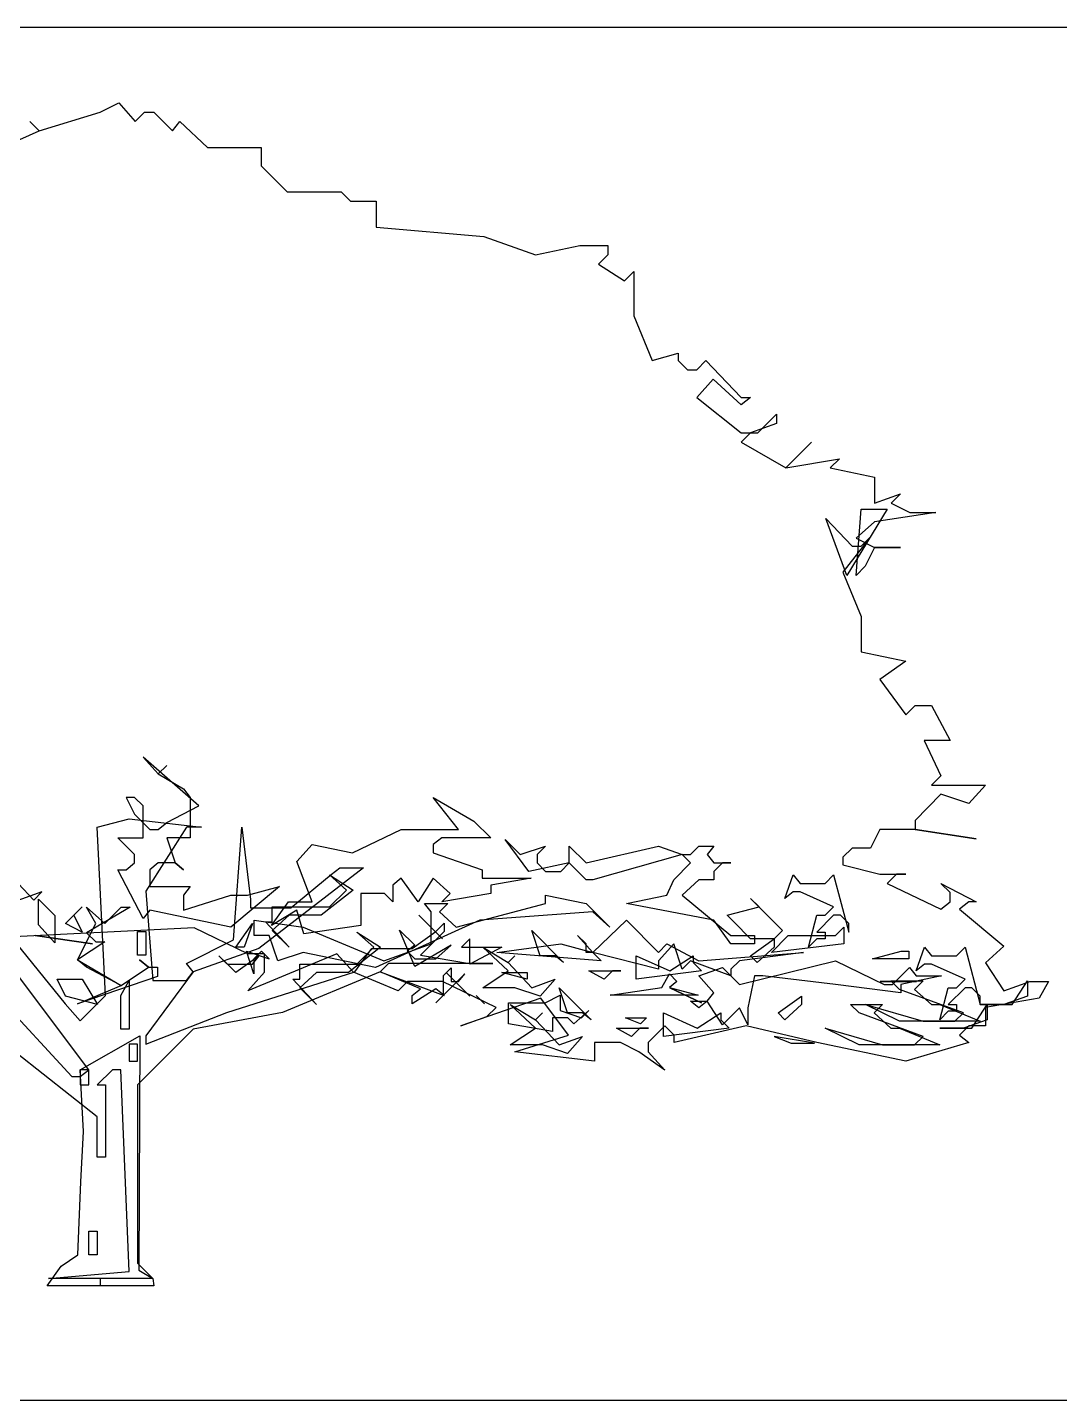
# Model space of a CAD drawing. Header units: millimetres. Extents: x 684983 to 685377, y 990360 to 990509.
# Drawn here: x 685004.362 to 685005.682, y 990369.065 to 990370.821 of the extents above; entities that cross this region are included whole.
import ezdxf

# ---------------------------------------------------------------- set-up
doc = ezdxf.new("R2010")
doc.units = ezdxf.units.MM
doc.layers.add('MANGO TREE', color=7, linetype='Continuous')
doc.layers.add('TITLE', color=6, linetype='Continuous')

# ---------------------------------------------------------------- blocks, each defined once
blk = doc.blocks.new('MT')
at = {"color": 97}
for p, q in [((-0.0004, 2.1424), (0.0334, 2.1593)), ((0.0334, 2.1593), (0.0636, 2.1255)), ((-0.112, 2.1086), (-0.0004, 2.1424)), ((0.0636, 2.1255), (0.0805, 2.1424)), ((0.0805, 2.1424), (0.0976, 2.1424)), ((0.0976, 2.1424), (0.1314, 2.1086)), ((-0.2914, 2.0274), (-0.112, 2.1086)), ((-0.1289, 2.1255), (-0.112, 2.1086)), ((-0.112, 2.1086), (-0.1289, 2.1255)), ((0.1314, 2.1086), (0.145, 2.1255)), ((0.145, 2.1255), (0.1957, 2.0779)), ((0.1957, 2.0779), (0.2937, 2.0779)), ((0.2937, 2.0779), (0.2937, 2.0443)), ((0.2937, 2.0443), (0.341, 1.997)), ((0.341, 1.997), (0.4393, 1.997)), ((0.4393, 1.997), (0.4562, 1.9799)), ((0.4562, 1.9799), (0.5033, 1.9799)), ((0.5033, 1.9799), (0.5033, 1.9327)), ((0.5033, 1.9327), (0.6996, 1.9158)), ((0.6996, 1.9158), (0.7943, 1.8821)), ((0.7943, 1.8821), (0.8752, 1.899)), ((0.8752, 1.899), (0.9261, 1.899)), ((0.9261, 1.8821), (0.9092, 1.865)), ((0.9261, 1.899), (0.9261, 1.8821)), ((0.9092, 1.865), (0.9566, 1.8345)), ((0.9566, 1.8345), (0.9735, 1.8514)), ((0.9735, 1.8514), (0.9735, 1.7705)), ((0.9735, 1.7705), (1.0073, 1.6891)), ((1.0073, 1.6891), (1.0546, 1.7027)), ((1.0546, 1.7027), (1.0546, 1.6891)), ((1.0546, 1.6891), (1.0715, 1.6722)), ((1.0884, 1.6722), (1.1053, 1.6891)), ((1.1053, 1.6891), (1.1695, 1.6215)), ((1.0715, 1.6722), (1.0884, 1.6722)), ((1.1186, 1.6553), (1.0884, 1.6215)), ((1.1695, 1.608), (1.1186, 1.6553)), ((1.0884, 1.6215), (1.1695, 1.5573)), ((1.1864, 1.6215), (1.1695, 1.608)), ((1.1695, 1.6215), (1.1864, 1.6215)), ((1.2, 1.5573), (1.2338, 1.5911)), ((1.2338, 1.5911), (1.2338, 1.5742)), ((1.1864, 1.5573), (1.1695, 1.5402)), ((1.1695, 1.5573), (1.2, 1.5573)), ((1.2338, 1.5742), (1.1864, 1.5573)), ((1.1695, 1.5402), (1.2509, 1.493)), ((1.298, 1.5402), (1.2509, 1.493)), ((1.2509, 1.493), (1.298, 1.5402)), ((1.2509, 1.493), (1.3489, 1.5099)), ((1.3489, 1.5099), (1.3318, 1.493)), ((1.3318, 1.493), (1.413, 1.4762)), ((1.413, 1.4762), (1.413, 1.4286)), ((1.413, 1.4286), (1.4603, 1.4457)), ((1.4603, 1.4457), (1.4434, 1.4286)), ((1.4359, 1.4177), (1.3625, 1.2968)), ((1.3794, 1.2968), (1.3885, 1.4177)), ((1.3885, 1.4177), (1.4359, 1.4177)), ((1.5245, 1.4117), (1.413, 1.3948)), ((1.4434, 1.4286), (1.4774, 1.4117)), ((1.4774, 1.4117), (1.5245, 1.4117)), ((1.3243, 1.4009), (1.3719, 1.3502)), ((1.3625, 1.2968), (1.3243, 1.4009)), ((1.413, 1.3948), (1.3794, 1.3646)), ((1.4054, 1.3671), (1.355, 1.3028)), ((1.3794, 1.3646), (1.413, 1.3477)), ((1.3885, 1.3502), (1.4054, 1.3671)), ((1.3719, 1.3502), (1.3885, 1.3502)), ((1.413, 1.3477), (1.3961, 1.3137)), ((1.4603, 1.3477), (1.413, 1.3477)), ((1.413, 1.3477), (1.4603, 1.3477)), ((1.3961, 1.3137), (1.3794, 1.2968)), ((1.355, 1.3028), (1.3885, 1.2217)), ((1.3885, 1.2217), (1.3885, 1.1574)), ((1.3885, 1.1574), (1.4699, 1.1405)), ((1.4699, 1.1405), (1.4223, 1.1067)), ((1.4223, 1.1067), (1.4699, 1.0425)), ((1.4699, 1.0425), (1.4868, 1.0594)), ((1.4868, 1.0594), (1.517, 1.0594)), ((1.517, 1.0594), (1.5508, 0.9952)), ((1.5037, 0.9952), (1.5339, 0.9309)), ((1.5508, 0.9952), (1.5037, 0.9952)), ((1.5339, 0.9309), (1.517, 0.914)), ((1.517, 0.914), (1.6153, 0.914)), ((1.6153, 0.914), (1.5848, 0.8802)), ((1.5339, 0.8971), (1.4868, 0.8496)), ((1.5848, 0.8802), (1.5339, 0.8971)), ((1.4223, 0.8327), (1.4054, 0.7989)), ((1.4868, 0.8327), (1.4223, 0.8327)), ((1.4868, 0.8496), (1.4868, 0.8327)), ((1.5984, 0.8158), (1.4868, 0.8327)), ((1.4868, 0.8327), (1.5984, 0.8158)), ((1.3719, 0.7989), (1.355, 0.7822)), ((1.355, 0.7822), (1.355, 0.7684)), ((1.4054, 0.7989), (1.3719, 0.7989)), ((1.355, 0.7684), (1.4223, 0.7515)), ((1.4223, 0.7515), (1.4699, 0.7515)), ((1.4528, 0.7515), (1.4359, 0.7346)), ((1.4359, 0.7346), (1.5339, 0.6873)), ((1.4699, 0.7515), (1.4528, 0.7515)), ((1.5339, 0.7346), (1.5984, 0.7008)), ((1.5508, 0.7177), (1.5339, 0.7346)), ((1.5508, 0.7008), (1.5508, 0.7177)), ((1.5339, 0.6873), (1.5508, 0.7008)), ((1.5848, 0.7008), (1.5677, 0.6873)), ((1.5677, 0.6873), (1.6491, 0.6197)), ((1.5984, 0.7008), (1.5848, 0.7008)), ((0.1712, 0.6535), (-0.1704, 0.6366)), ((0.2693, 0.6061), (0.1712, 0.6535)), ((0.2995, 0.6061), (0.2693, 0.6061)), ((0.4316, 0.6061), (0.2693, 0.5384)), ((0.2995, 0.5724), (0.2995, 0.6061)), ((0.462, 0.5724), (0.4316, 0.6061)), ((1.6491, 0.6197), (1.6153, 0.5893)), ((1.6153, 0.5893), (1.6491, 0.5384)), ((0.2693, 0.5384), (0.2995, 0.5724)), ((0.5432, 0.5384), (0.462, 0.5724)), ((0.5603, 0.5555), (0.5432, 0.5384)), ((0.6243, 0.5555), (0.5603, 0.5555)), ((0.7223, 0.5081), (0.6243, 0.5555)), ((1.6491, 0.5384), (1.6964, 0.5555)), ((1.6964, 0.5555), (1.7302, 0.5555)), ((1.7302, 0.5555), (1.7133, 0.525)), ((0.8037, 0.525), (0.6581, 0.4743)), ((0.7054, 0.4912), (0.7223, 0.5081)), ((0.8544, 0.4574), (0.8037, 0.525)), ((1.7133, 0.525), (1.6153, 0.5081)), ((1.6153, 0.5081), (1.6153, 0.4743)), ((0.6581, 0.4743), (0.7054, 0.4912)), ((0.7561, 0.4268), (0.8544, 0.4574)), ((1.0302, 0.4743), (0.9995, 0.4439)), ((1.0471, 0.4574), (1.0302, 0.4743)), ((1.1789, 0.4743), (1.0471, 0.4439)), ((1.0471, 0.4439), (1.0471, 0.4574)), ((1.3074, 0.4439), (1.1789, 0.4743)), ((1.5848, 0.4743), (1.5677, 0.4574)), ((1.5677, 0.4574), (1.5848, 0.4439)), ((1.6153, 0.4743), (1.5848, 0.4743)), ((0.9017, 0.4099), (0.7561, 0.4268)), ((0.9017, 0.4439), (0.9017, 0.4099)), ((0.9491, 0.4439), (0.9017, 0.4439)), ((0.9826, 0.4268), (0.9491, 0.4439)), ((1.0302, 0.3932), (0.9826, 0.4268)), ((0.9995, 0.4439), (0.9995, 0.4268)), ((0.9995, 0.4268), (1.0302, 0.3932)), ((1.4699, 0.4099), (1.3074, 0.4439)), ((1.5848, 0.4439), (1.4699, 0.4099))]:
    blk.add_line(p, q, dxfattribs=at)
at = {"color": 99}
for p, q in [((0.0778, 0.9651), (0.1055, 0.9345)), ((0.1794, 0.8761), (0.0778, 0.9651)), ((0.1055, 0.9345), (0.121, 0.9499)), ((0.121, 0.9499), (0.1055, 0.9345)), ((0.1055, 0.9345), (0.1516, 0.9069)), ((0.121, 0.9499), (0.121, 0.9499)), ((0.1516, 0.9069), (0.1639, 0.8915)), ((0.0471, 0.8915), (0.0624, 0.8606)), ((0.0624, 0.8915), (0.0471, 0.8915)), ((0.0778, 0.8761), (0.0624, 0.8915)), ((0.1639, 0.8915), (0.1639, 0.8177)), ((0.6076, 0.8915), (0.6814, 0.8483)), ((0.6537, 0.8331), (0.6076, 0.8915)), ((0.0624, 0.8606), (0.0901, 0.8331)), ((0.0778, 0.8177), (0.0778, 0.8761)), ((0.121, 0.8454), (0.1794, 0.8761)), ((0.0901, 0.8331), (0.1055, 0.8331)), ((0.1055, 0.8331), (0.121, 0.8454)), ((0.4601, 0.7901), (0.5492, 0.8331)), ((0.5492, 0.8331), (0.6537, 0.8331)), ((0.6814, 0.8483), (0.7123, 0.8177)), ((0.0317, 0.8177), (0.0778, 0.8177)), ((0.0624, 0.787), (0.0317, 0.8177)), ((0.121, 0.8177), (0.1364, 0.7718)), ((0.1639, 0.8177), (0.121, 0.8177)), ((0.3588, 0.7747), (0.3863, 0.8053)), ((0.3863, 0.8053), (0.4601, 0.7901)), ((0.623, 0.8177), (0.6076, 0.8053)), ((0.6076, 0.8053), (0.6076, 0.7901)), ((0.7123, 0.8177), (0.623, 0.8177)), ((0.7123, 0.8177), (0.7123, 0.8177)), ((0.7388, 0.8147), (0.7663, 0.787)), ((0.782, 0.7561), (0.7388, 0.8147)), ((0.7663, 0.787), (0.8126, 0.8024)), ((0.8126, 0.8024), (0.7974, 0.787)), ((0.8126, 0.8024), (0.8126, 0.8024)), ((0.8556, 0.8024), (0.8863, 0.7718)), ((0.8556, 0.7718), (0.8556, 0.8024)), ((0.8863, 0.7718), (1.0187, 0.8024)), ((1.0187, 0.8024), (1.0617, 0.787)), ((1.0769, 0.787), (1.0924, 0.8024)), ((1.0924, 0.8024), (1.1199, 0.8024)), ((1.1199, 0.8024), (1.1076, 0.787)), ((0.0624, 0.7718), (0.0624, 0.787)), ((0.6076, 0.7901), (0.6969, 0.7592)), ((0.7974, 0.787), (0.7974, 0.7718)), ((1.0617, 0.787), (0.8988, 0.7407)), ((1.0769, 0.7718), (1.0617, 0.787)), ((1.0617, 0.787), (1.0769, 0.787)), ((1.1076, 0.787), (1.1199, 0.7718)), ((0.0317, 0.7592), (0.0471, 0.7592)), ((0.0778, 0.6702), (0.0317, 0.7592)), ((0.0471, 0.7592), (0.0624, 0.7718)), ((0.1055, 0.7718), (0.0901, 0.7592)), ((0.0901, 0.7592), (0.0901, 0.7286)), ((0.1364, 0.7718), (0.1055, 0.7718)), ((0.1516, 0.7592), (0.1364, 0.7718)), ((0.1364, 0.7718), (0.1516, 0.7592)), ((0.3863, 0.7008), (0.3588, 0.7747)), ((0.6969, 0.7592), (0.6969, 0.7438)), ((0.8556, 0.7718), (0.782, 0.7561)), ((0.7974, 0.7718), (0.8126, 0.7561)), ((0.8126, 0.7561), (0.8404, 0.7561)), ((0.8404, 0.7561), (0.8556, 0.7718)), ((0.8863, 0.7407), (0.8556, 0.7718)), ((1.0463, 0.7407), (1.0769, 0.7718)), ((1.1355, 0.7718), (1.1199, 0.7561)), ((1.1199, 0.7718), (1.1508, 0.7718)), ((1.1199, 0.7561), (1.1199, 0.7407)), ((1.1508, 0.7718), (1.1355, 0.7718)), ((-0.1498, 0.7346), (-0.1218, 0.704)), ((0.0901, 0.7286), (0.1639, 0.7286)), ((0.1639, 0.7286), (0.1516, 0.7132)), ((0.3271, 0.7286), (0.2378, 0.6547)), ((0.2684, 0.7132), (0.3271, 0.7286)), ((0.418, 0.7501), (0.4612, 0.7223)), ((0.4489, 0.7223), (0.418, 0.7501)), ((0.5492, 0.7438), (0.5338, 0.7315)), ((0.5338, 0.7315), (0.5338, 0.7008)), ((0.5801, 0.7008), (0.5492, 0.7438)), ((0.6076, 0.7438), (0.5801, 0.7008)), ((0.6383, 0.7163), (0.6076, 0.7438)), ((0.6969, 0.7438), (0.7862, 0.7438)), ((0.7862, 0.7438), (0.7123, 0.7315)), ((0.7123, 0.7315), (0.7123, 0.7163)), ((0.8988, 0.7407), (0.8863, 0.7407)), ((1.034, 0.7132), (1.0463, 0.7407)), ((1.0924, 0.7407), (1.0617, 0.7132)), ((1.1199, 0.7407), (1.0924, 0.7407)), ((1.2492, 0.7071), (1.2646, 0.7501)), ((1.2646, 0.7501), (1.277, 0.7346)), ((1.277, 0.7346), (1.3228, 0.7346)), ((1.3228, 0.7346), (1.3383, 0.7501)), ((1.3228, 0.7346), (1.3228, 0.7346)), ((1.3383, 0.7501), (1.366, 0.6454)), ((-0.1066, 0.7192), (-0.3125, 0.6454)), ((-0.1218, 0.704), (-0.1066, 0.7192)), ((-0.1218, 0.704), (-0.1218, 0.704)), ((0.1516, 0.6856), (0.2378, 0.7132)), ((0.1516, 0.7132), (0.1516, 0.6856)), ((0.2378, 0.7132), (0.2684, 0.7132)), ((0.4612, 0.7223), (0.4028, 0.6764)), ((0.418, 0.6917), (0.4489, 0.7223)), ((0.4756, 0.7163), (0.4756, 0.6577)), ((0.5185, 0.7163), (0.4756, 0.7163)), ((0.5338, 0.7008), (0.5185, 0.7163)), ((0.623, 0.7008), (0.6383, 0.7163)), ((0.7123, 0.7163), (0.623, 0.7008)), ((0.8126, 0.7132), (0.8863, 0.6977)), ((0.8126, 0.6977), (0.8126, 0.7132)), ((0.9601, 0.6977), (1.034, 0.7132)), ((1.0617, 0.7132), (1.1508, 0.6393)), ((1.1866, 0.7071), (1.2452, 0.6485)), ((1.2021, 0.6917), (1.1866, 0.7071)), ((1.2646, 0.7192), (1.2492, 0.7071)), ((1.277, 0.7192), (1.2646, 0.7192)), ((1.3383, 0.6917), (1.277, 0.7192)), ((0.0901, 0.6856), (0.0778, 0.6702)), ((0.2378, 0.6547), (0.0901, 0.6856)), ((0.3125, 0.6577), (0.3433, 0.7008)), ((0.3588, 0.6856), (0.3125, 0.6577)), ((0.3135, 0.6917), (0.418, 0.6917)), ((0.3135, 0.6641), (0.3135, 0.6917)), ((0.3433, 0.7008), (0.3863, 0.7008)), ((0.3711, 0.6424), (0.3588, 0.6856)), ((0.5913, 0.6977), (0.6343, 0.6977)), ((0.6036, 0.6825), (0.5913, 0.6977)), ((0.6036, 0.6239), (0.6036, 0.6825)), ((0.6343, 0.6977), (0.6189, 0.6825)), ((0.6189, 0.6825), (0.6495, 0.6547)), ((0.6495, 0.6547), (0.8126, 0.6977)), ((0.8988, 0.6825), (0.6927, 0.6671)), ((0.8863, 0.6977), (0.9295, 0.6547)), ((0.9295, 0.6547), (0.8988, 0.6825)), ((1.1199, 0.6671), (0.9601, 0.6977)), ((1.1437, 0.6764), (1.2021, 0.6917)), ((1.3228, 0.6764), (1.3383, 0.6917)), ((0.2808, 0.6671), (0.37, 0.6547)), ((0.2808, 0.6393), (0.2808, 0.6671)), ((0.3012, 0.6641), (0.3135, 0.6641)), ((0.3444, 0.6178), (0.3012, 0.6641)), ((0.3444, 0.6764), (0.3135, 0.6485)), ((0.4028, 0.6764), (0.3444, 0.6764)), ((0.37, 0.6547), (0.5175, 0.5932)), ((0.4756, 0.6577), (0.3711, 0.6424)), ((0.4028, 0.6764), (0.4028, 0.6764)), ((0.6927, 0.6671), (0.5021, 0.5809)), ((0.5811, 0.6764), (0.5811, 0.6764)), ((0.6241, 0.6333), (0.5811, 0.6764)), ((0.5811, 0.6764), (0.6241, 0.6333)), ((0.8988, 0.6086), (0.9601, 0.6671)), ((0.9295, 0.6547), (0.9295, 0.6547)), ((0.9601, 0.6671), (1.0187, 0.6086)), ((1.1508, 0.6239), (1.1199, 0.6671)), ((1.156, 0.6641), (1.1437, 0.6764)), ((1.1866, 0.6333), (1.156, 0.6641)), ((1.2922, 0.6178), (1.3076, 0.6764)), ((1.3076, 0.6764), (1.3228, 0.6764)), ((1.3383, 0.6764), (1.3076, 0.6454)), ((1.3508, 0.6764), (1.3383, 0.6764)), ((1.3414, 0.6393), (1.3568, 0.6547)), ((1.366, 0.661), (1.3508, 0.6764)), ((1.3568, 0.6547), (1.3568, 0.6239)), ((1.366, 0.6454), (1.366, 0.661)), ((-0.1189, 0.6393), (-0.1189, 0.6393)), ((-0.0142, 0.6239), (-0.1189, 0.6393)), ((-0.1189, 0.6393), (-0.0142, 0.6239)), ((0.3083, 0.6393), (0.2808, 0.6393)), ((0.3239, 0.5932), (0.3083, 0.6393)), ((0.3135, 0.6485), (0.3444, 0.6178)), ((0.7872, 0.6485), (0.8454, 0.5903)), ((0.8024, 0.6024), (0.7872, 0.6485)), ((0.871, 0.6393), (0.8988, 0.6086)), ((0.8863, 0.6239), (0.871, 0.6393)), ((1.1508, 0.6393), (1.1937, 0.6393)), ((1.1866, 0.6024), (1.2296, 0.6333)), ((1.2296, 0.6333), (1.1866, 0.6333)), ((1.1937, 0.6393), (1.1937, 0.6239)), ((1.2246, 0.6086), (1.2555, 0.6393)), ((1.2452, 0.6485), (1.2296, 0.6333)), ((1.2296, 0.6333), (1.2296, 0.6178)), ((1.2296, 0.6333), (1.2296, 0.6333)), ((1.2555, 0.6393), (1.3414, 0.6393)), ((1.3076, 0.6333), (1.2922, 0.6178)), ((1.3076, 0.6454), (1.3228, 0.6454)), ((1.3228, 0.6333), (1.3076, 0.6333)), ((1.3228, 0.6454), (1.3228, 0.6333)), ((0.37, 0.6086), (0.3239, 0.5932)), ((0.5021, 0.5809), (0.37, 0.6086)), ((0.5175, 0.5932), (0.6036, 0.6239)), ((0.6979, 0.6178), (0.744, 0.5903)), ((0.744, 0.5749), (0.6979, 0.6178)), ((0.7236, 0.6086), (0.8404, 0.6239)), ((0.9142, 0.5932), (0.7236, 0.6086)), ((0.744, 0.5903), (0.7561, 0.6024)), ((0.7561, 0.6024), (0.744, 0.5903)), ((0.7561, 0.6024), (0.7561, 0.6024)), ((0.8302, 0.6024), (0.8024, 0.6024)), ((0.8302, 0.6024), (0.8302, 0.6024)), ((0.8454, 0.5903), (0.8302, 0.6024)), ((0.8404, 0.6239), (0.8988, 0.6086)), ((0.8863, 0.6086), (0.8863, 0.6239)), ((0.8988, 0.6086), (0.8863, 0.6086)), ((0.8988, 0.6086), (0.9142, 0.5932)), ((1.0187, 0.578), (0.8988, 0.6086)), ((0.9776, 0.6024), (1.0392, 0.5749)), ((0.9776, 0.5594), (0.9776, 0.6024)), ((1.0187, 0.6086), (1.034, 0.6239)), ((1.0463, 0.6239), (1.0187, 0.5932)), ((1.034, 0.6239), (1.034, 0.6239)), ((1.034, 0.6239), (1.0924, 0.5932)), ((1.0392, 0.5749), (1.0821, 0.6024)), ((1.0617, 0.578), (1.0463, 0.6239)), ((1.0821, 0.6024), (1.0821, 0.6024)), ((1.0821, 0.6024), (1.0821, 0.5903)), ((1.0924, 0.5932), (1.283, 0.6086)), ((1.1937, 0.6239), (1.1508, 0.6239)), ((1.283, 0.6086), (1.1662, 0.5932)), ((1.1989, 0.5903), (1.1866, 0.6024)), ((1.2296, 0.6178), (1.1989, 0.5903)), ((1.3568, 0.6239), (1.2246, 0.6086)), ((1.2246, 0.6086), (1.2246, 0.6086)), ((1.4891, 0.5749), (1.5043, 0.6178)), ((1.5043, 0.6178), (1.5166, 0.6024)), ((1.5166, 0.6024), (1.5627, 0.6024)), ((1.5627, 0.6024), (1.5781, 0.6178)), ((1.5627, 0.6024), (1.5627, 0.6024)), ((1.5781, 0.6178), (1.6059, 0.5133)), ((0.744, 0.5903), (0.7872, 0.544)), ((0.9142, 0.5932), (0.9142, 0.5932)), ((1.0187, 0.5932), (1.0187, 0.578)), ((1.0769, 0.5932), (1.0617, 0.578)), ((1.1508, 0.5657), (1.0769, 0.5932)), ((1.0821, 0.5903), (1.0974, 0.5749)), ((1.0924, 0.5657), (1.1355, 0.5809)), ((1.1355, 0.5809), (1.1662, 0.5502)), ((1.1662, 0.5932), (1.1508, 0.578)), ((1.1508, 0.578), (1.1508, 0.5657)), ((1.1662, 0.5502), (1.3414, 0.5932)), ((1.1989, 0.5903), (1.1989, 0.5903)), ((1.3414, 0.5932), (1.4305, 0.5502)), ((1.4459, 0.5502), (1.4768, 0.5809)), ((1.4768, 0.5809), (1.4891, 0.5657)), ((1.5043, 0.5872), (1.4891, 0.5749)), ((1.5166, 0.5872), (1.5043, 0.5872)), ((1.5781, 0.5594), (1.5166, 0.5872)), ((0.6979, 0.544), (0.744, 0.5749)), ((0.7872, 0.544), (0.8302, 0.5594)), ((0.8302, 0.5594), (0.8024, 0.5286)), ((0.8915, 0.5749), (0.9499, 0.5749)), ((0.9192, 0.5594), (0.8915, 0.5749)), ((0.9347, 0.5749), (0.9192, 0.5594)), ((0.9347, 0.5749), (0.9347, 0.5749)), ((0.9499, 0.5749), (0.9347, 0.5749)), ((1.0974, 0.5749), (0.9776, 0.5594)), ((1.1199, 0.5348), (1.0924, 0.5657)), ((1.1937, 0.5657), (1.1816, 0.5071)), ((1.2092, 0.5657), (1.1937, 0.5657)), ((1.3414, 0.5502), (1.2092, 0.5657)), ((1.4428, 0.5565), (1.5014, 0.5565)), ((1.4582, 0.5409), (1.4428, 0.5565)), ((1.535, 0.5657), (1.4611, 0.5502)), ((1.5014, 0.5565), (1.486, 0.5409)), ((1.4891, 0.5657), (1.535, 0.5657)), ((1.5627, 0.544), (1.5781, 0.5594)), ((1.6641, 0.5133), (1.692, 0.5565)), ((1.692, 0.5565), (1.692, 0.5286)), ((0.7561, 0.544), (0.6979, 0.544)), ((0.8024, 0.5286), (0.7561, 0.544)), ((1.0392, 0.544), (1.0392, 0.544)), ((1.0974, 0.5162), (1.0392, 0.544)), ((1.0392, 0.544), (1.0974, 0.5162)), ((1.1076, 0.5194), (1.1199, 0.5348)), ((1.4611, 0.5348), (1.3414, 0.5502)), ((1.4305, 0.5502), (1.4459, 0.5502)), ((1.4459, 0.5502), (1.4459, 0.5502)), ((1.575, 0.4979), (1.4582, 0.5409)), ((1.4611, 0.5502), (1.4611, 0.5348)), ((1.486, 0.5409), (1.486, 0.5409)), ((1.486, 0.5409), (1.5166, 0.5133)), ((1.5321, 0.4856), (1.5473, 0.544)), ((1.5473, 0.544), (1.5627, 0.544)), ((1.5781, 0.544), (1.5473, 0.5133)), ((1.5905, 0.544), (1.5781, 0.544)), ((1.6059, 0.5286), (1.5905, 0.544)), ((1.6059, 0.5133), (1.6059, 0.5286)), ((1.692, 0.5286), (1.6489, 0.5133)), ((1.0769, 0.5194), (1.1076, 0.5194)), ((1.0924, 0.5071), (1.0769, 0.5194)), ((1.1076, 0.5194), (1.0924, 0.5071)), ((1.1355, 0.4764), (1.1076, 0.5194)), ((1.1662, 0.5071), (1.1355, 0.4764)), ((1.1816, 0.4764), (1.1662, 0.5071)), ((1.1816, 0.5071), (1.1816, 0.4764)), ((1.3967, 0.5133), (1.5014, 0.4827)), ((1.4582, 0.4827), (1.3967, 0.5133)), ((1.5166, 0.5133), (1.5321, 0.5133)), ((1.5321, 0.5133), (1.6059, 0.4827)), ((1.5473, 0.5133), (1.5627, 0.5133)), ((1.5627, 0.5133), (1.5627, 0.501)), ((1.6059, 0.5133), (1.6641, 0.5133)), ((1.6489, 0.5133), (1.6059, 0.5133)), ((1.6489, 0.5133), (1.6489, 0.5133)), ((1.6059, 0.4827), (1.4582, 0.4827)), ((1.5014, 0.4827), (1.5596, 0.4827)), ((1.5473, 0.501), (1.5321, 0.4856)), ((1.5627, 0.501), (1.5473, 0.501)), ((1.5596, 0.4827), (1.575, 0.4979)), ((1.2296, 0.4549), (1.2605, 0.4426)), ((1.3034, 0.4426), (1.2296, 0.4549)), ((1.2605, 0.4426), (1.3034, 0.4426)), ((1.3034, 0.4426), (1.3034, 0.4426))]:
    blk.add_line(p, q, dxfattribs=at)
at = {"color": 59}
for p, q in [((-0.0058, 0.837), (0.0526, 0.8525)), ((0.0526, 0.8525), (0.1846, 0.837)), ((0.0096, 0.5296), (-0.0058, 0.837)), ((0.1571, 0.837), (0.0832, 0.7202)), ((0.1571, 0.837), (0.1571, 0.837)), ((0.1846, 0.837), (0.1571, 0.837)), ((0.2432, 0.6312), (0.2584, 0.837)), ((0.2584, 0.837), (0.2739, 0.705)), ((0.48, 0.7632), (0.2891, 0.6157)), ((0.4213, 0.7509), (0.437, 0.7632)), ((0.437, 0.7632), (0.48, 0.7632)), ((0.3477, 0.6896), (0.4213, 0.7509)), ((0.0832, 0.7202), (0.0957, 0.5575)), ((0.2739, 0.705), (0.2739, 0.6896)), ((0.2739, 0.6896), (0.3477, 0.6896)), ((-0.1842, 0.662), (-0.0642, 0.5144)), ((0.612, 0.6464), (0.6274, 0.662)), ((0.6274, 0.662), (0.6274, 0.6464)), ((-0.0213, 0.3944), (-0.1996, 0.6312)), ((0.0678, 0.6464), (0.0678, 0.6464)), ((0.0678, 0.6034), (0.0678, 0.6464)), ((0.0678, 0.6464), (0.0832, 0.6464)), ((0.0832, 0.6464), (0.0832, 0.6034)), ((0.1571, 0.5882), (0.2432, 0.6312)), ((0.569, 0.6157), (0.612, 0.6464)), ((0.6274, 0.6464), (0.5845, 0.6034)), ((0.0832, 0.6034), (0.0678, 0.6034)), ((0.2891, 0.6157), (0.1694, 0.5728)), ((0.4645, 0.5728), (0.4952, 0.6157)), ((0.4952, 0.6157), (0.569, 0.6157)), ((0.5845, 0.6034), (0.6735, 0.5882)), ((-0.2426, 0.5882), (-0.0521, 0.3821)), ((0.1694, 0.5728), (0.1571, 0.5882)), ((0.5258, 0.5882), (0.5106, 0.5728)), ((0.7165, 0.5882), (0.5258, 0.5882)), ((0.6735, 0.5882), (0.7165, 0.5882)), ((0.0371, 0.5296), (0.0526, 0.5575)), ((0.0526, 0.5575), (0.0526, 0.4683)), ((0.1694, 0.5728), (0.0832, 0.456)), ((0.0957, 0.5575), (0.1571, 0.5575)), ((0.1571, 0.5575), (0.1694, 0.5728)), ((0.2309, 0.4989), (0.4645, 0.5728)), ((0.5106, 0.5728), (0.3323, 0.4989)), ((0.5845, 0.5419), (0.5106, 0.5728)), ((0.5106, 0.5728), (0.6274, 0.5296)), ((-0.0367, 0.4837), (0.0096, 0.5296)), ((0.0371, 0.4683), (0.0371, 0.5296)), ((0.569, 0.5296), (0.5845, 0.5419)), ((0.612, 0.5419), (0.569, 0.5144)), ((0.569, 0.5144), (0.569, 0.5296)), ((0.6274, 0.5296), (0.612, 0.5419)), ((0.6858, 0.5296), (0.6858, 0.5296)), ((0.7013, 0.5144), (0.6858, 0.5296)), ((0.6858, 0.5296), (0.7013, 0.5144)), ((-0.0642, 0.5144), (-0.0367, 0.4837)), ((0.0832, 0.4407), (0.2309, 0.4989)), ((0.3323, 0.4989), (0.1694, 0.4683)), ((0.0371, 0.4683), (0.0371, 0.4683)), ((0.0526, 0.4683), (0.0371, 0.4683)), ((0.1694, 0.4683), (0.0678, 0.3669)), ((0.0832, 0.456), (0.0832, 0.4407)), ((0.0526, 0.4407), (0.0526, 0.4097)), ((0.0678, 0.4407), (0.0526, 0.4407)), ((0.0678, 0.4097), (0.0678, 0.4407)), ((-0.0058, 0.3083), (-0.1535, 0.4251)), ((0.0526, 0.4097), (0.0526, 0.4097)), ((0.0526, 0.4097), (0.0678, 0.4097)), ((-0.0521, 0.3821), (-0.0367, 0.3821)), ((-0.0367, 0.3944), (-0.0367, 0.3669)), ((-0.0213, 0.3944), (-0.0367, 0.3944)), ((-0.0367, 0.3821), (-0.0213, 0.3944)), ((-0.0213, 0.3669), (-0.0213, 0.3944)), ((0.0219, 0.3944), (-0.0058, 0.3669)), ((0.0371, 0.3944), (0.0219, 0.3944)), ((0.0526, 0.0257), (0.0371, 0.3944)), ((-0.0367, 0.3669), (-0.0367, 0.3669)), ((-0.0367, 0.3669), (-0.0213, 0.3669)), ((-0.0058, 0.3669), (0.0096, 0.3669)), ((0.0096, 0.3669), (0.0096, 0.2347)), ((0.0678, 0.3669), (0.0678, 0.0409)), ((-0.0058, 0.2347), (-0.0058, 0.3083)), ((0.0096, 0.2347), (-0.0058, 0.2347)), ((-0.0213, 0.0993), (-0.0213, 0.0993)), ((-0.0213, 0.0563), (-0.0213, 0.0993)), ((-0.0213, 0.0993), (-0.0058, 0.0993)), ((-0.0058, 0.0993), (-0.0058, 0.0563)), ((-0.0058, 0.0563), (-0.0213, 0.0563)), ((-0.0949, 0.0133), (0.0526, 0.0257)), ((0.0678, 0.0409), (0.0957, 0.0133)), ((0.0957, 0.0133), (-0.0949, 0.0133))]:
    blk.add_line(p, q, dxfattribs=at)
at = {"color": 73}
for p, q in [((-0.1128, 0.7056), (-0.083, 0.6758)), ((-0.1128, 0.6591), (-0.1128, 0.7056)), ((-0.0252, 0.691), (0.0081, 0.6612)), ((-0.0086, 0.6612), (-0.0252, 0.691)), ((0.0544, 0.691), (-0.0252, 0.6443)), ((0.0081, 0.6612), (0.038, 0.691)), ((0.038, 0.691), (0.038, 0.691)), ((0.038, 0.691), (0.0544, 0.691)), ((-0.083, 0.626), (-0.1128, 0.6591)), ((-0.083, 0.6758), (-0.083, 0.626)), ((-0.0417, 0.5947), (-0.0086, 0.6612)), ((0.0081, 0.6278), (-0.0417, 0.5947)), ((-0.0252, 0.6443), (-0.0086, 0.6278)), ((-0.0086, 0.6278), (0.0081, 0.6278)), ((0.5459, 0.6493), (0.5736, 0.6216)), ((0.5736, 0.583), (0.5459, 0.6493)), ((-0.083, 0.626), (-0.083, 0.626)), ((0.2666, 0.6105), (0.3079, 0.5968)), ((0.2803, 0.5692), (0.2666, 0.6105)), ((0.2941, 0.6105), (0.2803, 0.5968)), ((0.3079, 0.5968), (0.2941, 0.6105)), ((0.5736, 0.6216), (0.5598, 0.6105)), ((0.5598, 0.6105), (0.5598, 0.6105)), ((0.5598, 0.6105), (0.5736, 0.5968)), ((0.6399, 0.6216), (0.5736, 0.583)), ((0.6124, 0.5968), (0.6399, 0.6216)), ((1.4092, 0.5968), (1.4616, 0.6105)), ((1.4616, 0.6105), (1.4757, 0.6105)), ((1.4757, 0.6105), (1.4757, 0.5968)), ((-0.0252, 0.5813), (-0.0417, 0.5947)), ((-0.0417, 0.5947), (0.038, 0.548)), ((0.038, 0.548), (-0.0252, 0.5813)), ((0.038, 0.548), (0.0876, 0.5813)), ((0.0711, 0.5947), (0.0876, 0.5813)), ((0.0876, 0.5813), (0.0711, 0.5947)), ((0.0876, 0.5813), (0.1045, 0.5813)), ((0.1045, 0.5813), (0.1045, 0.5648)), ((0.2803, 0.5968), (0.2803, 0.5692)), ((0.3079, 0.5968), (0.3079, 0.5968)), ((0.5736, 0.5968), (0.6124, 0.5968)), ((0.6262, 0.5665), (0.6399, 0.5803)), ((0.6399, 0.5803), (0.6399, 0.5555)), ((1.4757, 0.5968), (1.4092, 0.5968)), ((1.4757, 0.5968), (1.4757, 0.5968)), ((0.1045, 0.5648), (-0.0417, 0.5148)), ((0.665, 0.5692), (0.6124, 0.5165)), ((0.6262, 0.5442), (0.6262, 0.5665)), ((0.6399, 0.5555), (0.6537, 0.5555)), ((0.6537, 0.5555), (0.665, 0.5692)), ((0.6537, 0.5555), (0.6537, 0.5555)), ((1.0246, 0.5442), (1.0385, 0.5692)), ((1.0385, 0.5692), (1.0523, 0.5555)), ((1.0523, 0.5555), (1.0385, 0.5442)), ((1.0523, 0.5555), (1.0523, 0.5555)), ((1.423, 0.5555), (1.423, 0.5555)), ((1.4895, 0.5555), (1.423, 0.5555)), ((1.423, 0.5555), (1.4895, 0.5555)), ((-0.0417, 0.5148), (0.038, 0.548)), ((0.6124, 0.5165), (0.6262, 0.5302)), ((0.6262, 0.5302), (0.6262, 0.5442)), ((0.8116, 0.5165), (0.8391, 0.5302)), ((0.8391, 0.5302), (0.8391, 0.5027)), ((0.9305, 0.5302), (1.0246, 0.5442)), ((1.0909, 0.5302), (0.9305, 0.5302)), ((1.0385, 0.5442), (1.0909, 0.5302)), ((0.7451, 0.5165), (0.8116, 0.5165)), ((0.7451, 0.4779), (0.7451, 0.5165)), ((0.8391, 0.5027), (0.8779, 0.4889)), ((0.8917, 0.5027), (0.8642, 0.4779)), ((0.8779, 0.4889), (0.8917, 0.5027)), ((0.8254, 0.4641), (0.7451, 0.4779)), ((0.8254, 0.4889), (0.8254, 0.4641)), ((0.8531, 0.4889), (0.8254, 0.4889)), ((0.8642, 0.4779), (0.8531, 0.4889)), ((0.8779, 0.4889), (0.8779, 0.4889)), ((0.9582, 0.4889), (0.9968, 0.4889)), ((0.9858, 0.4779), (0.9582, 0.4889)), ((0.9968, 0.4889), (0.9858, 0.4779)), ((0.9858, 0.4779), (0.9858, 0.4779))]:
    blk.add_line(p, q, dxfattribs=at)
at = {"color": 85}
for p, q in [((-0.0636, 0.661), (-0.033, 0.6917)), ((-0.033, 0.6917), (-0.0482, 0.6764)), ((-0.033, 0.6454), (-0.0636, 0.661)), ((-0.0482, 0.6764), (-0.033, 0.6454)), ((0.247, 0.6178), (0.2776, 0.661)), ((0.2776, 0.661), (0.2624, 0.6178)), ((-0.033, 0.6454), (-0.033, 0.6454)), ((0.4683, 0.6454), (0.5112, 0.6178)), ((0.4991, 0.6178), (0.4683, 0.6454)), ((0.6744, 0.6333), (0.6589, 0.6178)), ((0.6744, 0.5872), (0.6744, 0.6333)), ((0.2163, 0.6024), (0.2317, 0.5872)), ((0.247, 0.5717), (0.2163, 0.6024)), ((0.247, 0.6178), (0.247, 0.6178)), ((0.2624, 0.6178), (0.247, 0.6178)), ((0.2899, 0.6024), (0.247, 0.5717)), ((0.2776, 0.5872), (0.2899, 0.6024)), ((0.5112, 0.6178), (0.453, 0.5717)), ((0.4683, 0.5872), (0.4991, 0.6178)), ((0.6589, 0.6178), (0.7328, 0.6178)), ((0.7328, 0.6178), (0.6744, 0.5872)), ((0.7328, 0.6178), (0.7328, 0.6178)), ((0.2317, 0.5872), (0.2776, 0.5872)), ((0.2776, 0.5872), (0.2776, 0.5872)), ((0.3638, 0.5872), (0.4683, 0.5872)), ((0.3638, 0.5594), (0.3638, 0.5872)), ((-0.0788, 0.5594), (-0.033, 0.5594)), ((-0.0636, 0.5286), (-0.0788, 0.5594)), ((-0.033, 0.5594), (-0.005, 0.5133)), ((0.3515, 0.5594), (0.3638, 0.5594)), ((0.3944, 0.5133), (0.3515, 0.5594)), ((0.3944, 0.5717), (0.3638, 0.544)), ((0.453, 0.5717), (0.3944, 0.5717)), ((0.453, 0.5717), (0.453, 0.5717)), ((0.6312, 0.5717), (0.6312, 0.5717)), ((0.6744, 0.5286), (0.6312, 0.5717)), ((0.6312, 0.5717), (0.6744, 0.5286)), ((0.7328, 0.5717), (0.7789, 0.5717)), ((0.7789, 0.5594), (0.7328, 0.5717)), ((0.7789, 0.5717), (0.7789, 0.5594)), ((0.7789, 0.5594), (0.7789, 0.5594)), ((-0.005, 0.5133), (-0.0636, 0.5286)), ((0.3638, 0.544), (0.3944, 0.5133)), ((0.8373, 0.544), (0.8957, 0.4856)), ((0.8525, 0.4979), (0.8373, 0.544)), ((1.2369, 0.4979), (1.2799, 0.5286)), ((1.2799, 0.5286), (1.2799, 0.5133)), ((-0.005, 0.5133), (-0.005, 0.5133)), ((0.748, 0.5133), (0.7943, 0.4856)), ((0.7943, 0.4704), (0.748, 0.5133)), ((1.2799, 0.5133), (1.2492, 0.4856)), ((1.3691, 0.5133), (1.4273, 0.5133)), ((1.3846, 0.4979), (1.3691, 0.5133)), ((1.4273, 0.5133), (1.4121, 0.4979)), ((1.5905, 0.4704), (1.6182, 0.5133)), ((1.6182, 0.5133), (1.6182, 0.4856)), ((0.7943, 0.4856), (0.8066, 0.4979)), ((0.8066, 0.4979), (0.7943, 0.4856)), ((0.7943, 0.4856), (0.8373, 0.4397)), ((0.8066, 0.4979), (0.8066, 0.4979)), ((0.8802, 0.4979), (0.8525, 0.4979)), ((0.8802, 0.4979), (0.8802, 0.4979)), ((0.8957, 0.4856), (0.8802, 0.4979)), ((1.0279, 0.4979), (1.0892, 0.4704)), ((1.0279, 0.4549), (1.0279, 0.4979)), ((1.0892, 0.4704), (1.1324, 0.4979)), ((1.1324, 0.4979), (1.1324, 0.4979)), ((1.1324, 0.4979), (1.1324, 0.4856)), ((1.1324, 0.4856), (1.1478, 0.4704)), ((1.2492, 0.4856), (1.2369, 0.4979)), ((1.2492, 0.4856), (1.2492, 0.4856)), ((1.5014, 0.4549), (1.3846, 0.4979)), ((1.4121, 0.4979), (1.4121, 0.4979)), ((1.4121, 0.4979), (1.4428, 0.4704)), ((1.6182, 0.4856), (1.575, 0.4704)), ((0.748, 0.4397), (0.7943, 0.4704)), ((0.8373, 0.4397), (0.8802, 0.4549)), ((0.8802, 0.4549), (0.8525, 0.4241)), ((0.9418, 0.4704), (1.0002, 0.4704)), ((0.9693, 0.4549), (0.9418, 0.4704)), ((0.9847, 0.4704), (0.9693, 0.4549)), ((0.9847, 0.4704), (0.9847, 0.4704)), ((1.0002, 0.4704), (0.9847, 0.4704)), ((1.1478, 0.4704), (1.0279, 0.4549)), ((1.3228, 0.4704), (1.4273, 0.4397)), ((1.3846, 0.4397), (1.3228, 0.4704)), ((1.4428, 0.4704), (1.4582, 0.4704)), ((1.4582, 0.4704), (1.5321, 0.4397)), ((1.486, 0.4397), (1.5014, 0.4549)), ((1.5321, 0.4704), (1.5905, 0.4704)), ((1.575, 0.4704), (1.5321, 0.4704)), ((1.575, 0.4704), (1.575, 0.4704)), ((0.8066, 0.4397), (0.748, 0.4397)), ((0.8525, 0.4241), (0.8066, 0.4397)), ((1.5321, 0.4397), (1.3846, 0.4397)), ((1.4273, 0.4397), (1.486, 0.4397))]:
    blk.add_line(p, q, dxfattribs=at)
at = {"color": 251}
for p, q in [((-0.0367, 0.3944), (0.0718, 0.456)), ((0.0718, 0.456), (0.0699, 0.0286)), ((-0.0309, 0.2818), (-0.0367, 0.3944)), ((-0.0359, 0.1894), (-0.0309, 0.2818)), ((-0.0411, 0.0563), (-0.0359, 0.1894)), ((-0.0718, 0.0359), (-0.0411, 0.0563)), ((-0.0974, 0), (-0.0718, 0.0359)), ((0.0699, 0.0286), (0.0957, 0.0133)), ((0.0974, 0), (-0.0974, 0)), ((0.0957, 0.0133), (0.0974, 0)), ((0.0974, 0), (0.0974, 0))]:
    blk.add_line(p, q, dxfattribs=at)
blk.add_line((0, 0), (0, 0.0133))

msp = doc.modelspace()

# ---------------------------------------------------------------- linework, layer by layer
at = {"layer": 'TITLE', "color": 8}
for p, q in [((685014.9642, 990370.821), (684982.7636, 990370.821)), ((685014.9642, 990369.065), (684982.7636, 990369.065))]:
    msp.add_line(p, q, dxfattribs=at)

# ---------------------------------------------------------------- block references
at = {"layer": 'MANGO TREE', "linetype": 'Continuous', "xscale": 0.7004732867104507, "yscale": 0.7004732867104507, "zscale": 0.7004732867104507}
msp.add_blockref('MT', (685004.4557, 990369.2119), dxfattribs=at)

doc.saveas('drawing.dxf')
